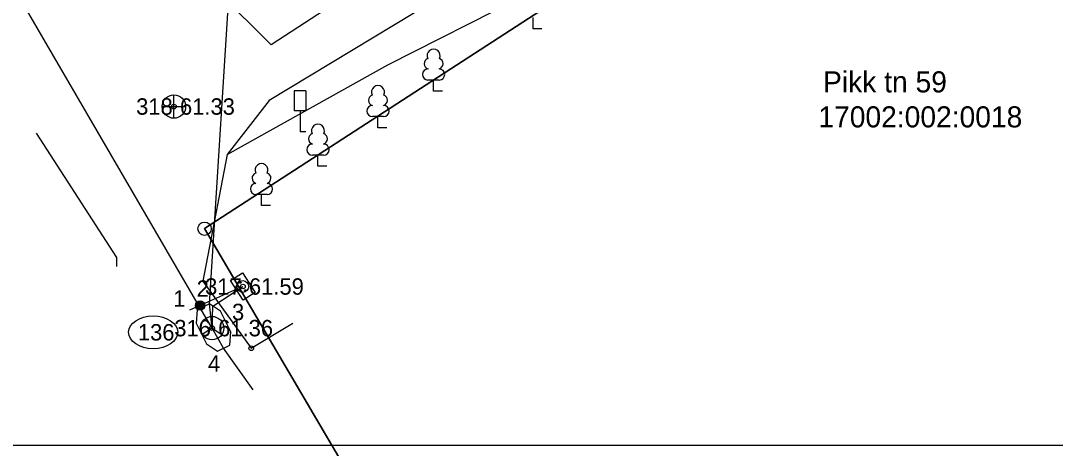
# Model space of a CAD drawing. Extents: x 641542 to 641811, y 6457061 to 6457374.
# Drawn here: x 641632.17 to 641676.31, y 6457167.94 to 6457186.2 of the extents above; entities that cross this region are included whole.
import ezdxf

# ---------------------------------------------------------------- set-up
doc = ezdxf.new("R2010")
doc.units = 0
for name, color, linetype in [('KAEVU_NR', 7, 'Continuous'), ('KKAEV', 7, 'Continuous'), ('LIIKLUS', 7, 'Continuous'), ('MOOTKORG', 7, 'Continuous'), ('MOOTMPUNKT', 7, 'Continuous'), ('MOOTNR', 7, 'Continuous'), ('MOOTPIIR', 7, 'Continuous'), ('PIIR', 7, 'Continuous'), ('PIIRIMLEITUD', 7, 'Continuous'), ('POST', 7, 'Continuous'), ('PUU', 7, 'Continuous'), ('SIKAEV', 7, 'Continuous'), ('SIOHULIIN', 7, 'Continuous'), ('SITRASS', 7, 'Continuous'), ('TEE', 7, 'Continuous'), ('TORU_NR', 7, 'Continuous'), ('VORMISTUS', 7, 'Continuous')]:
    doc.layers.add(name, color=color, linetype=linetype)

msp = doc.modelspace()

# ---------------------------------------------------------------- linework, layer by layer
at = {"layer": 'KAEVU_NR'}
msp.add_ellipse((641637.825, 6457172.895), major_axis=(1.05, 0), ratio=0.666667, dxfattribs=at)
at = {"layer": 'KKAEV'}
for p, q in [((641638.709, 6457182.032), (641638.709, 6457183.032)), ((641638.209, 6457182.532), (641639.209, 6457182.532))]:
    msp.add_line(p, q, dxfattribs=at)
msp.add_circle((641638.709, 6457182.532), 0.5, dxfattribs=at)
at = {"layer": 'LIIKLUS'}
for p, q in [((641643.843, 6457183.202), (641643.843, 6457182.352)), ((641644.343, 6457183.202), (641643.843, 6457183.202)), ((641644.343, 6457183.202), (641644.343, 6457182.352)), ((641644.343, 6457182.352), (641643.843, 6457182.352)), ((641644.093, 6457182.352), (641644.093, 6457181.452)), ((641644.343, 6457181.452), (641644.093, 6457181.452))]:
    msp.add_line(p, q, dxfattribs=at)
at = {"layer": 'MOOTMPUNKT'}
for centre in [(641638.709, 6457182.532), (641641.651, 6457174.849), (641640.337, 6457173.072), (641642.012, 6457172.211)]:
    msp.add_circle(centre, 0.1, dxfattribs=at)
at = {"layer": 'MOOTPIIR'}
msp.add_lwpolyline([(641638.36, 6457189.652), (641675.067, 6457210.101), (641692.638, 6457214.444), (641693.345, 6457210.606), (641676.43, 6457207.021), (641642.853, 6457185.159)], close=True, dxfattribs=at)
at = {"layer": 'PIIR'}
msp.add_lwpolyline([(641666.16, 6457132.8), (641640.02, 6457177.32), (641676.88, 6457201.25), (641673.99, 6457208.45), (641646.99, 6457190.69), (641630.82, 6457190.95), (641610.48, 6457225.39), (641591.09, 6457258.24), (641571.74, 6457290.99), (641562.58, 6457306.51), (641562.72, 6457323.01), (641556.66, 6457323.19), (641541.6, 6457299.46), (641558.2, 6457271.48), (641565.49, 6457258.92), (641577.79, 6457237.72), (641587.82, 6457220.42), (641600.53, 6457198.53), (641605.36, 6457190.22), (641617.04, 6457170.41), (641628.7, 6457150.61)], dxfattribs=at)
msp.add_lwpolyline([(641640.02, 6457177.32), (641666.16, 6457132.8), (641704.7, 6457155.96), (641687.2, 6457184.24), (641676.88, 6457201.25)], close=True, dxfattribs=at)
at = {"layer": 'PIIRIMLEITUD'}
msp.add_circle((641640.018, 6457177.316), 0.285, dxfattribs=at)
at = {"layer": 'POST'}
msp.add_lwpolyline([(641641.636, 6457175.432), (641642.172, 6457174.588), (641641.666, 6457174.266), (641641.13, 6457175.11)], close=True, dxfattribs=at)
for centre, radius in [((641641.651, 6457174.849), 0.25), ((641641.544, 6457175.018), 0.0304), ((641641.544, 6457175.018), 0.029), ((641641.544, 6457175.018), 0.0277), ((641641.544, 6457175.018), 0.0263), ((641641.544, 6457175.018), 0.0249), ((641641.544, 6457175.018), 0.0236), ((641641.544, 6457175.018), 0.0222), ((641641.544, 6457175.018), 0.0209), ((641641.544, 6457175.018), 0.0195), ((641641.544, 6457175.018), 0.0181), ((641641.544, 6457175.018), 0.0168), ((641641.544, 6457175.018), 0.0154), ((641641.544, 6457175.018), 0.014), ((641641.544, 6457175.018), 0.0127), ((641641.544, 6457175.018), 0.0113), ((641641.544, 6457175.018), 0.00996), ((641641.544, 6457175.018), 0.0086), ((641641.544, 6457175.018), 0.00724), ((641641.544, 6457175.018), 0.00587), ((641641.544, 6457175.018), 0.00451), ((641641.544, 6457175.018), 0.00315), ((641641.544, 6457175.018), 0.00179), ((641641.544, 6457175.018), 0.000426), ((641641.758, 6457174.68), 0.0304), ((641641.758, 6457174.68), 0.029), ((641641.758, 6457174.68), 0.0277), ((641641.758, 6457174.68), 0.0263), ((641641.758, 6457174.68), 0.0249), ((641641.758, 6457174.68), 0.0236), ((641641.758, 6457174.68), 0.0222), ((641641.758, 6457174.68), 0.0209), ((641641.758, 6457174.68), 0.0195), ((641641.758, 6457174.68), 0.0181), ((641641.758, 6457174.68), 0.0168), ((641641.758, 6457174.68), 0.0154), ((641641.758, 6457174.68), 0.014), ((641641.758, 6457174.68), 0.0127), ((641641.758, 6457174.68), 0.0113), ((641641.758, 6457174.68), 0.00996), ((641641.758, 6457174.68), 0.0086), ((641641.758, 6457174.68), 0.00724), ((641641.758, 6457174.68), 0.00587), ((641641.758, 6457174.68), 0.00451), ((641641.758, 6457174.68), 0.00315), ((641641.758, 6457174.68), 0.00179), ((641641.758, 6457174.68), 0.000426)]:
    msp.add_circle(centre, radius, dxfattribs=at)
at = {"layer": 'PUU'}
for p, q in [((641654.034, 6457185.852), (641654.034, 6457186.327)), ((641654.414, 6457185.852), (641654.034, 6457185.852)), ((641650.029, 6457183.663), (641649.549, 6457183.663)), ((641649.789, 6457183.188), (641649.789, 6457183.663)), ((641650.169, 6457183.188), (641649.789, 6457183.188)), ((641647.656, 6457182.102), (641647.176, 6457182.102)), ((641647.416, 6457181.627), (641647.416, 6457182.102)), ((641647.796, 6457181.627), (641647.416, 6457181.627)), ((641645.096, 6457180.456), (641644.616, 6457180.456)), ((641644.856, 6457179.981), (641644.856, 6457180.456)), ((641645.236, 6457179.981), (641644.856, 6457179.981)), ((641642.686, 6457178.776), (641642.206, 6457178.776)), ((641642.446, 6457178.301), (641642.446, 6457178.776)), ((641642.826, 6457178.301), (641642.446, 6457178.301))]:
    msp.add_line(p, q, dxfattribs=at)
for centre, radius, start, end in [((641649.789, 6457184.708), 0.277, 332.5799, 207.4201), ((641649.619, 6457184.361), 0.233, 109.0217, 253.1415), ((641649.959, 6457184.361), 0.233, 286.8508, 70.9859), ((641649.552, 6457183.9), 0.238, 90.0016, 269.3953), ((641650.026, 6457183.9), 0.238, 270.6047, 89.9984), ((641647.246, 6457182.8), 0.233, 109.0217, 253.1415), ((641647.416, 6457183.147), 0.277, 332.5799, 207.4201), ((641647.586, 6457182.8), 0.233, 286.8508, 70.9859), ((641647.179, 6457182.339), 0.238, 90.0016, 269.3953), ((641647.653, 6457182.339), 0.238, 270.6047, 89.9984), ((641644.856, 6457181.501), 0.277, 332.5799, 207.4201), ((641644.686, 6457181.154), 0.233, 109.0217, 253.1415), ((641645.026, 6457181.154), 0.233, 286.8508, 70.9859), ((641644.619, 6457180.693), 0.238, 90.0016, 269.3953), ((641645.093, 6457180.693), 0.238, 270.6047, 89.9984), ((641642.446, 6457179.821), 0.277, 332.5799, 207.4201), ((641642.276, 6457179.474), 0.233, 109.0217, 253.1415), ((641642.616, 6457179.474), 0.233, 286.8508, 70.9859), ((641642.209, 6457179.013), 0.238, 90.0016, 269.3953), ((641642.683, 6457179.013), 0.238, 270.6047, 89.9984)]:
    msp.add_arc(centre, radius, start, end, dxfattribs=at)
at = {"layer": 'SIKAEV'}
for p, q in [((641640.337, 6457173.572), (641640.337, 6457173.072)), ((641640.337, 6457173.072), (641639.922, 6457172.797)), ((641640.337, 6457173.072), (641640.752, 6457172.797))]:
    msp.add_line(p, q, dxfattribs=at)
msp.add_circle((641640.337, 6457173.072), 0.5, dxfattribs=at)
at = {"layer": 'SIOHULIIN'}
for p, q in [((641641.422, 6457174.748), (641639.372, 6457173.843)), ((641641.651, 6457174.849), (641641.651, 6457174.849))]:
    msp.add_line(p, q, dxfattribs=at)
for radius in [0.199, 0.19, 0.18, 0.171, 0.162, 0.152, 0.143, 0.133, 0.124, 0.114, 0.105, 0.0953, 0.0858, 0.0763, 0.0669, 0.0574, 0.0479, 0.0385, 0.029, 0.0195, 0.0101, 0.00061]:
    msp.add_circle((641639.826, 6457174.043), radius, dxfattribs=at)
at = {"layer": 'SITRASS'}
for points in [[(641640.337, 6457173.072), (641639.844, 6457173.916), (641630.124, 6457190.603)], [(641640.337, 6457173.072), (641640.224, 6457174.103), (641641.211, 6457189.688)], [(641640.337, 6457173.072), (641640.369, 6457174.009), (641641.651, 6457174.849)], [(641642.088, 6457170.432), (641640.832, 6457172.218), (641640.337, 6457173.072)]]:
    msp.add_lwpolyline(points, dxfattribs=at)
msp.add_lwpolyline([(641639.661, 6457173.279), (641640.095, 6457172.4), (641640.572, 6457172.089), (641641.092, 6457172.346), (641641.135, 6457172.914), (641640.701, 6457173.793), (641640.224, 6457174.103), (641639.704, 6457173.847)], close=True, dxfattribs=at)
at = {"layer": 'TEE'}
for points in [[(641657.627, 6457192.339), (641649.873, 6457187.076), (641642.768, 6457182.793), (641640.981, 6457180.481), (641639.943, 6457175.081), (641642.012, 6457172.211)], [(641640.981, 6457180.481), (641647.836, 6457184.312), (641659.183, 6457190.078)], [(641636.273, 6457175.701), (641636.272, 6457176.09), (641632.848, 6457181.394)], [(641642.012, 6457172.211), (641643.789, 6457173.282)]]:
    msp.add_lwpolyline(points, dxfattribs=at)
at = {"layer": 'VORMISTUS'}
msp.add_lwpolyline([(641613.357, 6457168.067), (641613.357, 6457311.567), (641810.857, 6457311.567), (641810.857, 6457168.067)], close=True, dxfattribs=at)

# ---------------------------------------------------------------- texts
at = {"layer": 'KAEVU_NR'}
msp.add_text('136', height=0.7, dxfattribs=at).set_placement((641637.172, 6457172.545))
at = {"layer": 'MOOTKORG'}
for s, p in [(' 61.33', (641638.709, 6457182.182)), (' 61.59', (641641.651, 6457174.499)), (' 61.36', (641640.337, 6457172.722))]:
    msp.add_text(s, height=0.7, dxfattribs=at).set_placement(p)
at = {"layer": 'MOOTNR'}
for s, p in [('318 ', (641637.099, 6457182.182)), ('317 ', (641640.041, 6457174.499)), ('316 ', (641638.727, 6457172.722))]:
    msp.add_text(s, height=0.7, dxfattribs=at).set_placement(p)
at = {"layer": 'PIIR'}
for s, p in [('Pikk tn 59', (641666.405, 6457183.134)), ('17002:002:0018', (641666.206, 6457181.641))]:
    msp.add_text(s, height=0.9, dxfattribs=at).set_placement(p)
at = {"layer": 'TORU_NR'}
for s, p in [('2', (641639.68, 6457174.412)), ('1', (641638.684, 6457173.99)), ('3', (641641.189, 6457173.413)), ('4', (641640.163, 6457171.216))]:
    msp.add_text(s, height=0.7, dxfattribs=at).set_placement(p)

doc.saveas('drawing.dxf')
